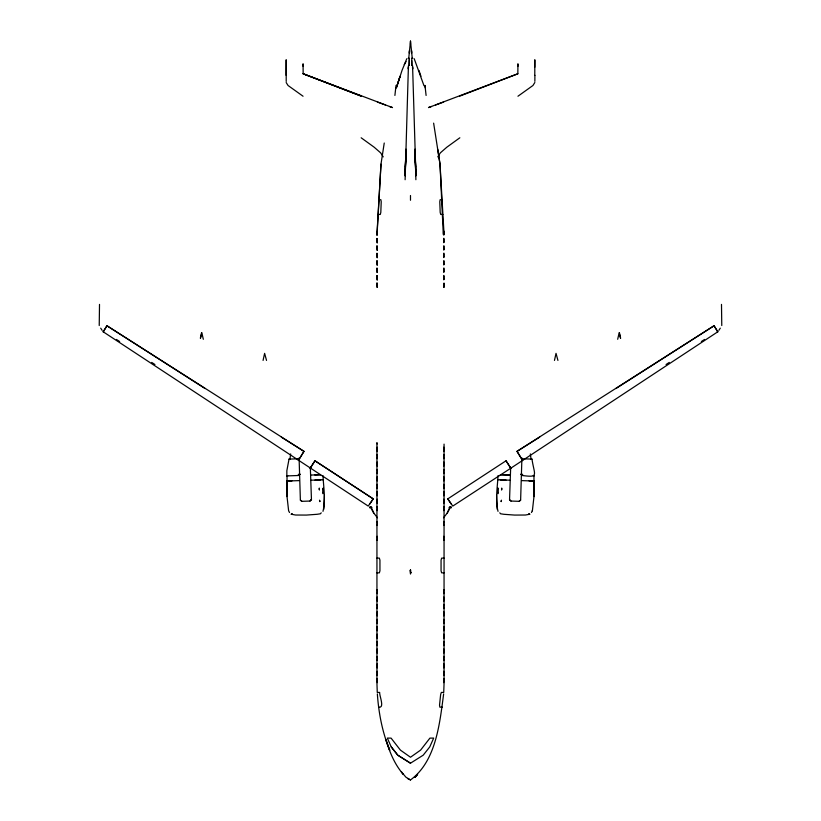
<?xml version="1.0" encoding="UTF-8"?>
<svg xmlns="http://www.w3.org/2000/svg" width="821" height="821" viewBox="0 0 821 821"><rect width="100%" height="100%" fill="white"/><g stroke="black" fill="none" stroke-linecap="round" stroke-linejoin="round"><path stroke-width="1.23" d="M286.108 75.358L286.19 59.769L286.211 81.433M299.09 457.933L300.373 500.102L301.892 501.323L310.01 501.046L311.457 499.486L310.01 501.046M534.861 81.351L534.892 75.358M534.789 67.24L534.81 59.769L534.789 75.429M289.536 512.509L288.623 510.806L287.022 496.592L287.093 481.024L299.049 480.624M431.518 106.484L428.5 107.572L517.846 73.777L517.928 63.812L517.948 66.285M303.052 66.265L303.072 63.812L303.154 73.757L392.5 107.582L389.482 106.484M319.266 489.829L319.287 488.074L319.42 489.798M405.112 179.717L408.427 65.721M409.279 59.41L409.145 65.536L409.279 59.584M410.716 572.422L410.767 573.027L410.49 569.887L410.233 570.769M405.882 151.977L405.246 171.507L405.964 149.935L405.174 175.93L405.358 169.711M510.672 467.365L509.543 499.722L510.99 501.046L519.108 501.323L520.627 500.102L521.91 457.933M405.348 167.074L405.995 149.145M408.468 66.573L408.376 69.015L408.448 67.127M376.962 448.081C377.506 444.294 377.527 454.146 376.962 450.339M376.962 455.501C377.506 451.714 377.527 461.566 376.962 457.769M376.962 462.931C377.506 459.144 377.527 468.996 376.962 465.189M376.962 470.351C377.506 466.564 377.527 476.416 376.962 472.619M376.962 477.781C377.506 473.994 377.527 483.846 376.962 480.039M376.962 485.201C377.506 481.414 377.527 491.266 376.962 487.469M376.962 492.631C377.506 488.844 377.527 498.696 376.962 494.889M376.962 500.051C377.506 496.264 377.527 506.116 376.962 502.319M376.962 507.481C377.506 503.684 377.527 513.546 376.962 509.738M376.962 522.32C377.506 518.533 377.527 528.385 376.962 524.588M376.962 537.17C377.506 533.383 377.527 543.235 376.962 539.438M376.962 590.494C377.506 586.707 377.527 596.559 376.962 592.762M376.962 597.924C377.506 594.127 377.527 603.989 376.962 600.182M376.962 605.344C377.506 601.557 377.527 611.409 376.962 607.612M376.962 612.774C377.506 608.977 377.527 618.829 376.962 615.032M376.962 620.194C377.506 616.407 377.527 626.259 376.962 622.462M376.962 627.613C377.506 623.827 377.527 633.679 376.962 629.881M376.962 635.043C377.506 631.257 377.527 641.109 376.962 637.301M376.962 642.463C377.506 638.676 377.527 648.528 376.962 644.731M376.962 649.893C377.506 646.106 377.527 655.958 376.962 652.151M376.962 657.313C377.506 653.526 377.527 663.378 376.962 659.581M376.962 664.743C377.506 660.956 377.527 670.808 376.962 667.001M376.962 672.163C377.506 668.376 377.527 678.228 376.962 674.431M376.962 679.593C377.506 675.806 377.527 685.658 376.962 681.851M443.997 287.36L443.997 283.029L443.812 287.36M444.038 450.339C443.494 454.136 443.473 444.284 444.038 448.081M444.038 457.769C443.494 461.556 443.473 451.704 444.038 455.501M444.038 465.189C443.494 468.986 443.473 459.124 444.038 462.931M444.038 472.619C443.494 476.406 443.473 466.554 444.038 470.351M444.038 480.039C443.494 483.826 443.473 473.974 444.038 477.781M444.038 487.469C443.494 491.256 443.473 481.404 444.038 485.201M444.038 494.889C443.494 498.675 443.473 488.823 444.038 492.631M444.038 502.319C443.494 506.105 443.473 496.253 444.038 500.051M444.038 509.738C443.494 513.525 443.473 503.673 444.038 507.481M444.038 524.588C443.494 528.375 443.473 518.523 444.038 522.32M444.038 539.438C443.494 543.225 443.473 533.373 444.038 537.17M444.038 592.762C443.494 596.549 443.473 586.697 444.038 590.494M444.038 600.182C443.494 603.969 443.473 594.117 444.038 597.924M444.038 607.612C443.494 611.399 443.473 601.547 444.038 605.344M444.038 615.032C443.494 618.818 443.473 608.966 444.038 612.774M444.038 622.462C443.494 626.249 443.473 616.397 444.038 620.194M444.038 629.881C443.494 633.668 443.473 623.816 444.038 627.613M444.038 637.301C443.494 641.098 443.473 631.236 444.038 635.043M444.038 644.731C443.494 648.518 443.473 638.666 444.038 642.463M444.038 652.151C443.494 655.938 443.473 646.086 444.038 649.893M444.038 659.581C443.494 663.368 443.473 653.516 444.038 657.313M444.038 667.001C443.494 670.788 443.473 660.936 444.038 664.743M444.038 674.431C443.494 678.218 443.473 668.366 444.038 672.163M444.038 681.851C443.494 685.638 443.473 675.786 444.038 679.593M322.981 475.636C323.536 487.448 325.834 499.784 322.981 511.339M323.761 509.307L324.377 495.299M323.156 493.79L323.228 492.22L323.156 493.565M377.362 231.06L377.003 235.391L380.985 164.149L384.238 143.018M376.942 234.467L380.985 164.149M443.648 693.919C439.748 723.096 436.177 761.18 410.49 779.95L405.882 777.148L401.336 771.791L403.439 774.46C394.655 764.577 389.657 752.067 385.849 739.567L389.759 750.302C382.35 732.404 378.686 713.182 377.352 693.919M721.772 325.526L721.495 304.396M498.019 511.339C495.166 499.784 497.464 487.448 498.019 475.636M501.58 489.798L501.713 488.074L501.734 489.829M443.556 517.774L447.24 513.043L449.405 508.137L450.678 507.121L451.386 507.809L451.109 506.865M531.464 512.509L532.398 510.529M408.704 58.619L410.49 41.122L412.296 58.619M394.901 95.441L396.02 85.425M532.377 510.806L533.978 496.592L533.978 475.841M99.505 304.396L99.228 325.526M501.477 500.174L501.251 501.631L500.769 501.118M298.095 458.795L289.033 459.103L286.847 470.731L286.847 475.913L298.875 475.482M289.977 458.806L290.665 453.91M200.54 338.201L201.853 332.751L203.31 339.289M263.069 360.419L264.619 353.369L266.527 360.419M554.473 360.419L556.022 353.369L557.931 360.419M200.345 338.201L201.556 332.751M617.69 339.289L619.147 332.751L620.655 338.201M410.716 572.535L410.49 573.356L410.233 570.872M397.046 85.61L400.063 76.271L396.327 87.991L402.023 70.421L406.795 58.702M447.24 513.043L450.626 507.019M534.84 82.5L532.952 85.497L517.948 96.231M103.6 331.099L103.22 331.807L368.219 506.075L373.227 498.881L314.966 460.786L310.215 468.216L311.026 467.344M369.891 506.865L369.614 507.809L370.322 507.121L371.595 508.137L373.76 513.043L377.444 517.774M404.281 64.572L406.015 61.626M437.757 156.873L440.343 152.86L446.85 147.195L459.842 137.784M718.847 330.381L720.304 328.174M369.717 504.094L373.227 498.85L314.966 460.786L310.215 468.216L311.005 467.344M320.231 501.118L319.749 501.631L319.523 500.174M499.773 512.838L500.594 513.782L503.899 514.295L514.623 515.075L525.409 515.024L529.914 514.213L528.765 513.556M506.034 460.786L510.785 468.216L452.782 506.075L447.773 498.881L506.034 460.786L510.785 468.216L717.78 331.807L717.4 331.099M615.935 388.538L714.065 325.752L717.759 331.807L714.065 325.752L517.014 451.355L522.556 460.355L517.014 451.355L539.654 437.141M666.067 364.514L669.279 362.42M701.36 341.536L704.582 339.453M410.49 763.191L423.205 755.187L429.763 746.894L433.683 738.089L429.917 738.12L420.609 750.096L410.49 757.239L400.391 750.096L391.083 738.12L387.317 738.089L391.237 746.894L397.795 755.207L410.49 763.191L397.795 755.187L391.237 746.894M449.456 507.296L450.093 506.968M449.097 507.45L450.011 507.019M459.616 96.18L517.846 73.777M292.235 513.556L291.086 514.213L295.591 515.024L306.377 515.075L317.101 514.295L320.406 513.782L321.227 512.838M435.53 105.006L443.566 102.081M287.76 475.862L286.847 475.893M323.279 479.782L311.251 480.193M314.812 474.928L320.559 474.723L311.077 475.051M298.29 474.353L300.424 474.292M320.765 479.854L315.018 480.059M289.536 480.952L291.958 480.88M289.033 459.103L290.357 459.083M408.201 58.27L409.371 58.27M411.629 58.27L412.799 58.27M378.943 199.719L380.852 199.719L381.221 201.74L380.811 212.423L380.277 214.445L378.101 214.445M442.057 199.719L440.148 199.719L439.779 201.74L440.189 212.423L440.723 214.445L442.899 214.445M377.178 443.956L376.962 442.919M522.905 458.795L531.967 459.103C534.42 475.503 539.212 477.709 522.125 475.482M534.153 475.913L533.291 475.862M497.721 479.782L509.749 480.193M376.942 558.116L379.343 558.116L379.938 560.148L379.938 570.821L379.343 572.842L376.942 572.842M444.058 558.116L441.657 558.116L441.062 560.148L441.062 570.821L441.657 572.842L444.058 572.842M378.748 707.158C384.998 708.359 379.323 695.869 379.651 692.431L377.27 692.431L376.942 683.39M442.252 707.158L439.851 707.158L439.533 705.136L440.651 694.463L441.339 692.431L443.73 692.431L444.058 683.39M530.643 459.083L531.967 459.103M529.042 480.88L533.978 481.024L521.951 480.624M520.576 474.292L522.71 474.353M505.982 480.059L500.235 479.854M533.116 481.003L533.978 481.055L533.978 496.592M377.434 102.081L385.47 105.006M370.989 507.019L371.903 507.45M407.462 778.503L410.49 779.95M370.907 506.968L371.544 507.296M281.346 437.141L303.986 451.355L298.444 460.355L303.986 451.355L106.935 325.752L103.241 331.807L106.935 325.752L205.065 388.538M116.418 339.453L119.64 341.536M151.721 362.42L154.933 364.514M303.052 96.231L288.048 85.497L286.16 82.5M361.158 137.784L374.15 147.195L380.657 152.86L383.243 156.873M509.974 467.344L510.785 468.216L509.995 467.344M370.374 507.019L373.76 513.043M447.773 498.85L451.283 504.094M100.696 328.174L102.153 330.381M423.995 85.723L414.205 58.702M418.977 70.421L420.937 76.271M619.445 332.751L620.46 338.201M433.632 123.14L440.015 164.149L444.058 234.467M437.716 149.237L440.015 164.149L443.289 234.467M530.335 453.91L531.023 458.806M425.309 87.919L424.98 85.425L426.099 95.452M497.844 493.565L497.772 492.22L497.844 493.79M496.623 495.299L497.239 509.307M412.532 66.573L412.624 69.015L412.553 67.127M415.118 151.977L415.036 149.935L415.826 175.93L415.118 151.977L415.385 162.065M311.457 499.722L310.328 467.365M415.754 171.507L415.005 149.145L415.888 179.717M412.573 65.721L415.652 167.074M411.721 59.41L411.855 65.536L411.742 60.641M520.627 500.102L519.108 501.323M510.99 501.046L509.543 499.722M444.058 444.12L444.058 681.871M410.49 41.05L410.49 44.437M410.49 195.511L410.49 200.262M410.49 569.887L410.49 574.053M376.942 442.837L376.942 681.871M301.892 501.323L300.373 500.102M287.022 475.841L287.022 496.592M409.474 50.686L409.412 53.211L409.474 50.686M497.895 488.126L497.772 492.374L497.895 488.126M377.003 238.49L377.178 242.821L377.003 238.49M377.003 245.91L377.178 250.241L377.003 245.91M377.003 253.34L377.178 257.671L377.003 253.34M377.003 260.76L377.178 265.091L377.003 260.76M377.003 268.18L377.178 272.51L377.003 268.18M377.003 275.61L377.178 279.94L377.003 275.61M377.003 283.029L377.178 287.36L377.003 283.029M444.038 234.467C443.176 238.09 443.617 224.851 444.038 234.467M444.038 241.785C443.207 246.362 443.976 231.943 444.038 241.785M444.038 249.204C443.207 253.781 443.976 239.363 444.038 249.204M444.038 256.634C443.207 261.211 443.976 246.782 444.038 256.634M444.038 264.054C443.207 268.631 443.976 254.212 444.038 264.054M444.038 271.484C443.207 276.061 443.976 261.632 444.038 271.484M444.038 278.904C443.207 283.481 443.976 269.062 444.038 278.904M417.561 774.46L415.118 777.148L417.561 774.46M287.093 481.024L287.884 481.003L287.093 481.024M506.157 474.928L500.41 474.723L509.923 475.051L506.188 474.928M361.384 96.18L303.154 73.777L361.384 96.18M323.135 489.213L323.105 488.126L323.228 492.374L323.135 489.213M411.588 53.211L411.526 50.686L411.588 53.211"/></g></svg>
